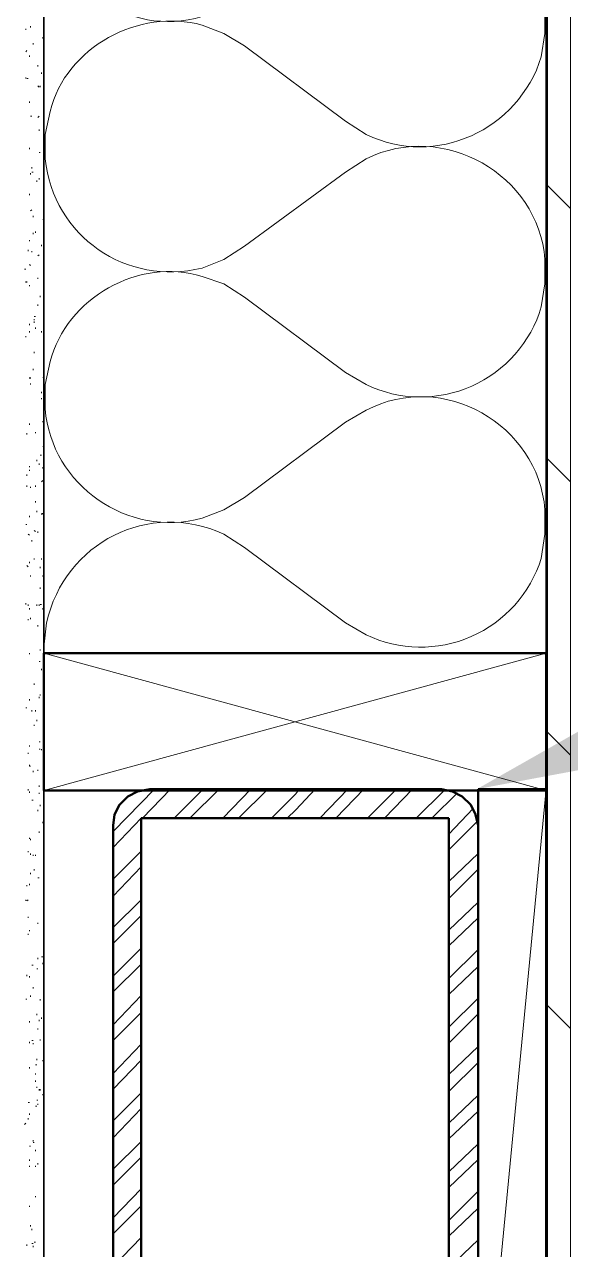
# Model space of a CAD drawing. Header units: inches. Extents: x 5 to 516, y -193 to 129.
# Drawn here: x 368.235 to 368.734, y -34.395 to -33.274 of the extents above; entities that cross this region are included whole.
import ezdxf

# ---------------------------------------------------------------- set-up
doc = ezdxf.new("R2010")
doc.units = ezdxf.units.IN
doc.header["$MEASUREMENT"] = 0
doc.layers.add('PDF5_Geometry', color=7, linetype='Continuous')
doc.layers.add('PDF5_Solid Fills', color=7, linetype='Continuous')

msp = doc.modelspace()

# ---------------------------------------------------------------- linework, layer by layer
at = {"layer": 'PDF5_Geometry', "lineweight": 35}
for points in [[(368.7121414, -25.9690092), (368.7121414, -35.2812319), (368.7532525, -35.2812319), (368.7532525, -25.9690092)], [(368.2532531, -35.3856766), (368.2532531, -32.0101208), (368.212142, -32.0101208)]]:
    msp.add_lwpolyline(points, dxfattribs=at)
at = {"layer": 'PDF5_Geometry', "lineweight": 15}
for points in [[(368.7132525, -35.2812319), (368.7132525, -25.9678976)], [(368.7343639, -35.2812319), (368.7343639, -25.9678976)], [(368.7076969, -33.3034535), (368.7110302, -33.2823424), (368.7110302, -33.2601201)], [(368.236586, -33.2790096), (368.236586, -33.2778985)], [(368.2410302, -33.2767875), (368.2410302, -33.2756764)], [(368.5476969, -33.3745646), (368.528808, -33.3623424), (368.4365857, -33.2934535), (368.4176969, -33.2823424), (368.3976968, -33.2745646)], [(368.2432523, -33.2923424), (368.2432523, -33.2912313)], [(368.252142, -33.285676), (368.252142, -33.2867871)], [(368.2532531, -33.2845649), (368.2532531, -33.2834538)], [(368.237697, -33.2978989), (368.2365859, -33.29901)], [(368.2399191, -33.3034542), (368.2399191, -33.3023431)], [(368.2476977, -33.3123427), (368.2476977, -33.3112316)], [(368.236586, -33.3223423), (368.236586, -33.3234534)], [(368.237697, -33.3234534), (368.2388081, -33.3234534)], [(368.2510298, -33.3178981), (368.2510298, -33.3190092)], [(368.2476977, -33.3301209), (368.2488089, -33.331232)], [(368.2499199, -33.331232), (368.2499199, -33.3301209)], [(368.2399191, -33.3456758), (368.2399191, -33.3445647)], [(368.7132525, -33.3378984), (368.7121414, -33.3367873)], [(368.2421413, -33.3578987), (368.2410302, -33.3578987)], [(368.2488077, -33.3578987), (368.2476966, -33.3590098)], [(368.2588079, -33.3534535), (368.2543635, -33.3745646), (368.2543635, -33.3967868)], [(368.2488077, -33.3712315), (368.2488077, -33.3701204)], [(368.2399191, -33.3867875), (368.2399191, -33.3878986)], [(368.2499199, -33.3912318), (368.2488088, -33.3912318)], [(368.5476969, -33.3967865), (368.528808, -33.4090087), (368.4365857, -33.4767865)], [(368.2410302, -33.4112321), (368.2410302, -33.410121)], [(368.2432523, -33.40901), (368.2421412, -33.40901)], [(368.2421413, -33.4056757), (368.2421413, -33.4045645)], [(368.2488077, -33.4156764), (368.2488077, -33.4145653)], [(368.2465855, -33.4167874), (368.2465855, -33.4178986)], [(368.7343639, -33.4423431), (368.7132527, -33.421232)], [(368.2399191, -33.4290092), (368.2399191, -33.4301203)], [(368.2421413, -33.4434542), (368.2410302, -33.4445653)], [(368.2432523, -33.4501206), (368.2432523, -33.4490094)], [(368.2532531, -33.4523427), (368.252142, -33.4523427)], [(368.2432523, -33.4656755), (368.2432523, -33.4645644)], [(368.2454745, -33.4645655), (368.2454745, -33.4634544)], [(368.2388081, -33.4812315), (368.2388081, -33.4801204)], [(368.2399191, -33.4712319), (368.2399191, -33.4723431)], [(368.2421413, -33.4823426), (368.2421413, -33.4812315)], [(368.2510298, -33.4767873), (368.2510298, -33.4756762)], [(368.2532531, -33.472343), (368.2532531, -33.4712319)], [(368.3976968, -33.4967868), (368.4176969, -33.489009), (368.4365857, -33.4767868)], [(368.2488077, -33.4845647), (368.2476966, -33.4856758)], [(368.2354749, -33.4978987), (368.236586, -33.4978987)], [(368.2399191, -33.4934533), (368.2410303, -33.4945644)], [(368.7121414, -33.5023429), (368.7121414, -33.4978985)], [(368.236586, -33.5090093), (368.236586, -33.5101204)], [(368.237697, -33.5090093), (368.237697, -33.5101204)], [(368.2399191, -33.5134536), (368.2399191, -33.5123425)], [(368.2476977, -33.5067872), (368.2476977, -33.5056761)], [(368.2532531, -33.5134536), (368.2532531, -33.5123425)], [(368.2499199, -33.5234532), (368.2499199, -33.5223421)], [(368.2476977, -33.5312318), (368.2476977, -33.5301207)], [(368.2399191, -33.5478989), (368.2399191, -33.54901)], [(368.2454745, -33.5412314), (368.2443634, -33.5412314)], [(368.2443634, -33.5434535), (368.2443634, -33.5445646)], [(368.2443634, -33.5467867), (368.2443634, -33.5456756)], [(368.236586, -33.5590095), (368.236586, -33.5601207)], [(368.2399191, -33.5556763), (368.2399191, -33.5545652)], [(368.2454745, -33.5523432), (368.2454745, -33.551232)], [(368.2510298, -33.5545653), (368.2510298, -33.5556764)], [(368.2532531, -33.5545653), (368.2532531, -33.5534542)], [(368.2443634, -33.5745645), (368.2443634, -33.5734534)], [(368.2588079, -33.5823421), (368.2543635, -33.6034532), (368.2543635, -33.6256754)], [(368.2432523, -33.5901205), (368.2432523, -33.5890094)], [(368.7132525, -33.5878984), (368.7121414, -33.5867873)], [(368.2399191, -33.597898), (368.2399191, -33.5967869)], [(368.2410302, -33.597898), (368.2410302, -33.5967869)], [(368.2410302, -33.6034544), (368.2410302, -33.6023433)], [(368.2532531, -33.5967869), (368.252142, -33.5967869)], [(368.2510298, -33.6112319), (368.2510298, -33.6101208)], [(368.2510298, -33.6167872), (368.2510298, -33.6156761)], [(368.5476969, -33.6267874), (368.528808, -33.6378985), (368.4365857, -33.7067874)], [(368.2399191, -33.6401208), (368.2399191, -33.6390096)], [(368.252142, -33.6378986), (368.252142, -33.6367875)], [(368.237697, -33.6490093), (368.237697, -33.6478982)], [(368.2454745, -33.6478982), (368.2454745, -33.6467871)], [(368.2532531, -33.6601199), (368.252142, -33.6601199)], [(368.2465855, -33.6734539), (368.2465855, -33.6723428)], [(368.2499199, -33.6678985), (368.251031, -33.6678985)], [(368.7343639, -33.6923431), (368.7132527, -33.671232)], [(368.2399191, -33.6790092), (368.2399191, -33.6778981)], [(368.2399191, -33.6823424), (368.2399191, -33.6812313)], [(368.2488077, -33.6767871), (368.2488077, -33.675676)], [(368.252142, -33.6801203), (368.252142, -33.6790091)], [(368.237697, -33.6867878), (368.237697, -33.6856767)], [(368.252142, -33.6912321), (368.2510309, -33.6923432)], [(368.237697, -33.6956763), (368.237697, -33.6967874)], [(368.2410302, -33.6978984), (368.2410302, -33.6967873)], [(368.2454745, -33.6967874), (368.2454745, -33.6956763)], [(368.2454745, -33.7112312), (368.2454745, -33.7101201)], [(368.3976968, -33.7256754), (368.4176969, -33.7178976), (368.4365857, -33.7067865)], [(368.2399191, -33.7234541), (368.2399191, -33.7245652)], [(368.2465855, -33.7190098), (368.2465855, -33.7201209)], [(368.2510309, -33.7223431), (368.252142, -33.721232), (368.2510309, -33.721232)], [(368.7121414, -33.7323426), (368.7121414, -33.7267871)], [(368.237697, -33.7312316), (368.2365859, -33.7312316)], [(368.2443634, -33.7367869), (368.2454745, -33.737898)], [(368.2476977, -33.739009), (368.2476977, -33.7378979)], [(368.2388081, -33.7401201), (368.2399192, -33.7412312)], [(368.2421413, -33.7456754), (368.2421413, -33.7467865)], [(368.2443634, -33.7634536), (368.2443634, -33.7623425)], [(368.2510298, -33.7634536), (368.2510298, -33.7623425)], [(368.237697, -33.7690089), (368.2388081, -33.77012)], [(368.2399191, -33.7656757), (368.2399191, -33.7667868)], [(368.2499199, -33.7712311), (368.2499199, -33.77012)], [(368.2410302, -33.7790097), (368.2410302, -33.7778985)], [(368.252142, -33.7790097), (368.252142, -33.7778985)], [(368.2499199, -33.7901203), (368.2499199, -33.7890092)], [(368.236586, -33.8045653), (368.236586, -33.8034542)], [(368.2388081, -33.8056764), (368.2388081, -33.8045653)], [(368.2465855, -33.8056764), (368.2465855, -33.8045653)], [(368.2488077, -33.8056764), (368.2488077, -33.8045653)], [(368.2510298, -33.8045653), (368.2499187, -33.8045653)], [(368.2388081, -33.8190092), (368.2388081, -33.817898)], [(368.2399191, -33.8078985), (368.2399191, -33.8090096)], [(368.2410302, -33.8178981), (368.2410302, -33.816787)], [(368.252142, -33.8090096), (368.252142, -33.8078985)], [(368.2476977, -33.8245645), (368.2476977, -33.8234534)], [(368.2554746, -33.8212318), (368.2532524, -33.8434541)], [(368.7132525, -33.8378984), (368.7121414, -33.8367873)], [(368.2399191, -33.8501201), (368.2399191, -33.849009)], [(368.2499199, -33.8467869), (368.2499199, -33.8456758)], [(368.7121414, -33.8490091), (368.2532525, -33.9745646)], [(368.7121414, -33.9745652), (368.2532525, -33.8490096)], [(368.2488077, -33.8567865), (368.2499188, -33.8567865)], [(368.2510298, -33.8645651), (368.2510298, -33.863454)], [(368.2443634, -33.8778979), (368.2443634, -33.8767868)], [(368.2399191, -33.8923429), (368.2399191, -33.8912318)], [(368.2488077, -33.8901208), (368.2488077, -33.8890097)], [(368.2499199, -33.8878986), (368.2499199, -33.8867875)], [(368.237697, -33.8990093), (368.2365859, -33.8990093)], [(368.2421413, -33.9012314), (368.2421413, -33.9023425)], [(368.2454745, -33.9023425), (368.2454745, -33.9012314)], [(368.2443634, -33.9156764), (368.2443634, -33.9145653)], [(368.2465855, -33.9112322), (368.2465855, -33.910121)], [(368.2499199, -33.9301203), (368.2488088, -33.9301203)], [(368.7343639, -33.9423431), (368.7132527, -33.921232)], [(368.2388081, -33.9412321), (368.2388081, -33.940121)], [(368.2399191, -33.9345645), (368.2399191, -33.9334534)], [(368.2488077, -33.9367878), (368.2499188, -33.9367878)], [(368.2510298, -33.9378977), (368.2510298, -33.9367866)], [(368.2399191, -33.9512317), (368.2399191, -33.9523428)], [(368.2410302, -33.9523427), (368.2399191, -33.9523427)], [(368.2432523, -33.9578981), (368.2432523, -33.9567869)], [(368.2476977, -33.956787), (368.2476977, -33.9556759)], [(368.2388081, -33.9745652), (368.2388081, -33.9734541)], [(368.2488077, -33.971232), (368.2488077, -33.9701209)], [(368.3165861, -34.0123426), (368.3543639, -33.9734537)], [(368.3432528, -34.0001208), (368.3688084, -33.9734542)], [(368.3721417, -34.0001208), (368.3988083, -33.9734542)], [(368.3865866, -34.0001208), (368.4132533, -33.9734542)], [(368.4165866, -34.0001208), (368.4421421, -33.9734542)], [(368.4310304, -34.0001208), (368.4576971, -33.9734542)], [(368.4832528, -33.9778984), (368.4865861, -33.9734539)], [(368.4832528, -33.9923434), (368.5010306, -33.9734545)], [(368.5054752, -34.0001208), (368.5310308, -33.9734542)], [(368.5199191, -34.0001208), (368.5454746, -33.9734542)], [(368.5488079, -34.0001208), (368.5754746, -33.9734542)], [(368.564364, -34.0001208), (368.5899195, -33.9734542)], [(368.5932528, -34.0001208), (368.6188084, -33.9745653)], [(368.7121414, -33.9734541), (368.6499192, -34.6201208)], [(368.2399191, -33.9767873), (368.2399191, -33.9756762)], [(368.2421413, -33.9834537), (368.2432524, -33.9834537)], [(368.2488077, -33.9778984), (368.2488077, -33.9767873)], [(368.4610303, -34.0001208), (368.4832525, -33.9778986)], [(368.6076967, -34.0001208), (368.63103, -33.9767875)], [(368.2476977, -33.9934533), (368.2476977, -33.9923422)], [(368.2476977, -33.9923434), (368.2476977, -33.9934545)], [(368.2499199, -33.989009), (368.2499199, -33.9878979)], [(368.4754753, -34.0001208), (368.4832531, -33.9923431)], [(368.6232527, -34.0145647), (368.645475, -33.9912314)], [(368.252142, -34.0045651), (368.252142, -34.003454)], [(368.3165861, -34.0267875), (368.3421417, -34.0001209)], [(368.6232527, -34.0290097), (368.6488083, -34.0034541)], [(368.2399191, -34.019009), (368.2399191, -34.0178978)], [(368.2410302, -34.019009), (368.2410302, -34.0201201)], [(368.2488077, -34.0134536), (368.2488077, -34.0123425)], [(368.2388081, -34.0312318), (368.2388081, -34.0301207)], [(368.3165861, -34.0556764), (368.3421417, -34.0301208)], [(368.2410302, -34.0334539), (368.2410302, -34.0323428)], [(368.2432523, -34.034565), (368.2432523, -34.0334539)], [(368.2454745, -34.034565), (368.2454745, -34.0334539)], [(368.6232527, -34.0578985), (368.6499194, -34.032343)], [(368.2410302, -34.051231), (368.2410302, -34.0501199)], [(368.2443634, -34.0478989), (368.2443634, -34.0467878)], [(368.2532531, -34.051231), (368.2532531, -34.0523421)], [(368.3165861, -34.0712313), (368.3421417, -34.0445646)], [(368.6232527, -34.0734534), (368.6499194, -34.0467868)], [(368.237697, -34.0612317), (368.237697, -34.0623428)], [(368.2399191, -34.0601207), (368.2399191, -34.0612318)], [(368.2488077, -34.0545653), (368.2476966, -34.0545653)], [(368.236586, -34.0756767), (368.236586, -34.0745656)], [(368.2388081, -34.0745645), (368.237697, -34.0756756)], [(368.2532531, -34.0701202), (368.2532531, -34.0712314)], [(368.3165861, -34.1001202), (368.3421417, -34.0745646)], [(368.6232527, -34.1023423), (368.6499194, -34.0767867)], [(368.7132525, -34.0878984), (368.7121414, -34.0867873)], [(368.2388081, -34.0912316), (368.2388081, -34.0901205)], [(368.2476977, -34.096787), (368.2476977, -34.0956758)], [(368.3165861, -34.1145651), (368.3421417, -34.0890096)], [(368.6232527, -34.1167873), (368.6499194, -34.0912317)], [(368.2388081, -34.1067866), (368.2388081, -34.1056754)], [(368.2399191, -34.1023423), (368.2399191, -34.1034534)], [(368.3165861, -34.1445651), (368.3421417, -34.1190095)], [(368.6232527, -34.1467872), (368.6499194, -34.1201205)], [(368.2476977, -34.129009), (368.2476977, -34.1278979)], [(368.2510298, -34.1267869), (368.2521409, -34.1267869)], [(368.2432523, -34.1345643), (368.2421412, -34.1345643)], [(368.2476977, -34.1378987), (368.2465866, -34.1378987)], [(368.252142, -34.1334544), (368.252142, -34.1323433)], [(368.3165861, -34.15901), (368.3421417, -34.1334545)], [(368.6232527, -34.1612322), (368.6499194, -34.1356766)], [(368.237697, -34.1445651), (368.237697, -34.1434539)], [(368.2399191, -34.1445651), (368.2399191, -34.1456762)], [(368.236586, -34.1656764), (368.2376971, -34.1656764)], [(368.2410302, -34.1634543), (368.2410302, -34.1623432)], [(368.2432523, -34.1545647), (368.2432523, -34.1556758)], [(368.2499199, -34.1667875), (368.2499199, -34.1656764)], [(368.3165861, -34.18901), (368.3421417, -34.1623433)], [(368.6232527, -34.1912321), (368.6499194, -34.1645654)], [(368.7343639, -34.1923432), (368.7132527, -34.171232)], [(368.2399191, -34.1867878), (368.2399191, -34.1856767)], [(368.2465855, -34.1801203), (368.2465855, -34.1790092)], [(368.2488077, -34.1845646), (368.2488077, -34.1856757)], [(368.2510298, -34.1823424), (368.2510298, -34.1834535)], [(368.3165861, -34.2034538), (368.3421417, -34.1778983)], [(368.6232527, -34.2056759), (368.6499194, -34.1790093)], [(368.2476977, -34.1934542), (368.2476977, -34.1923431)], [(368.2532531, -34.1923432), (368.2532531, -34.1934543)], [(368.2399191, -34.2056759), (368.2399191, -34.2045648)], [(368.2421413, -34.2034538), (368.2432524, -34.2034538)], [(368.2432523, -34.206787), (368.2432523, -34.2056759)], [(368.2499199, -34.2023428), (368.2499199, -34.2034539)], [(368.3165861, -34.2334537), (368.3421417, -34.2067871)], [(368.6232527, -34.2345648), (368.6499194, -34.2090092)], [(368.2465855, -34.221232), (368.2465855, -34.2201209)], [(368.252142, -34.2223431), (368.252142, -34.221232)], [(368.3165861, -34.2478987), (368.3421417, -34.221232)], [(368.2399191, -34.2290095), (368.2399191, -34.2278984)], [(368.2454745, -34.2256763), (368.2465856, -34.2256763)], [(368.6232527, -34.2501208), (368.6499194, -34.2234542)], [(368.2454745, -34.2345648), (368.2454745, -34.2334537)], [(368.2454745, -34.2412312), (368.2454745, -34.2401201)], [(368.2465855, -34.2467877), (368.2465855, -34.2456765)], [(368.2488077, -34.2478987), (368.2488077, -34.2490098)], [(368.2499199, -34.2478987), (368.2499199, -34.2490098)], [(368.252142, -34.253454), (368.252142, -34.2523429)], [(368.3165861, -34.2767876), (368.3421417, -34.251232)], [(368.6232527, -34.2790097), (368.6499194, -34.2534541)], [(368.2388081, -34.2601204), (368.2399192, -34.2601204)], [(368.2465855, -34.2634536), (368.2454744, -34.2634536)], [(368.2465855, -34.2578983), (368.2476967, -34.2578983)], [(368.2476977, -34.2612315), (368.2476977, -34.2623426)], [(368.2532531, -34.2578983), (368.2532531, -34.2567872)], [(368.3165861, -34.2923425), (368.3421417, -34.2656758)], [(368.2388081, -34.2756765), (368.2388081, -34.2745654)], [(368.2399191, -34.2712311), (368.2399191, -34.27012)], [(368.6232527, -34.2934536), (368.6499194, -34.267898)], [(368.236586, -34.2790097), (368.2354748, -34.2801208)], [(368.2532531, -34.2878982), (368.2532531, -34.2867871)], [(368.2399191, -34.3001211), (368.2410303, -34.3001211)], [(368.2432523, -34.2956757), (368.2432523, -34.2945646)], [(368.2443634, -34.2967868), (368.2432523, -34.2967868)], [(368.3165861, -34.3212313), (368.3421417, -34.2956758)], [(368.6232527, -34.3234535), (368.6499194, -34.2978979)], [(368.2454745, -34.3045653), (368.2454745, -34.3034542)], [(368.3165861, -34.3356763), (368.3421417, -34.3101208)], [(368.2399191, -34.3134539), (368.2399191, -34.3123428)], [(368.2399191, -34.3190092), (368.2399191, -34.3178981)], [(368.2454745, -34.3178981), (368.2454745, -34.3190092)], [(368.2476977, -34.3167871), (368.2476977, -34.315676)], [(368.2532531, -34.3201203), (368.2532531, -34.3190092)], [(368.6232527, -34.3378985), (368.6499194, -34.3123429)], [(368.3165861, -34.3656762), (368.3421417, -34.3390096)], [(368.6232527, -34.3678984), (368.6499194, -34.3412317)], [(368.7132525, -34.3378985), (368.7121414, -34.3367873)], [(368.2399191, -34.3556766), (368.2399191, -34.3545655)], [(368.2454745, -34.346787), (368.2454745, -34.3456759)], [(368.3165861, -34.3801201), (368.3421417, -34.3545645)], [(368.6232527, -34.3823422), (368.6499194, -34.3567867)], [(368.2410302, -34.3734537), (368.2410302, -34.3723426)], [(368.2421413, -34.3756758), (368.2421413, -34.3767869)], [(368.2421413, -34.3890097), (368.2432524, -34.3890097)], [(368.2454745, -34.3878987), (368.2443634, -34.3878987)], [(368.3165861, -34.41012), (368.3421417, -34.3834533)], [(368.6232527, -34.4112322), (368.6499194, -34.3856766)], [(368.237697, -34.3912319), (368.237697, -34.3901208)], [(368.2432523, -34.3923429), (368.2432523, -34.3912318)]]:
    msp.add_lwpolyline(points, dxfattribs=at)
for points in [[(368.7110302, -33.4890087), (368.7110302, -33.511231), (368.7076969, -33.5323421, -0.461301612), (368.5476969, -33.6034532), (368.528808, -33.5923421), (368.4365857, -33.5234532), (368.4176969, -33.511231), (368.3976968, -33.5045643)], [(368.7110302, -33.7178985), (368.7110302, -33.7401207), (368.7076969, -33.7623429, -0.456888396), (368.5476969, -33.8323429), (368.528808, -33.8212318), (368.4365857, -33.7523429), (368.4176969, -33.7401207)]]:
    msp.add_lwpolyline(points, format="xyb", dxfattribs=at)
at = {"layer": 'PDF5_Geometry', "lineweight": 50}
for points in [[(368.2532525, -33.9745646), (368.2532525, -33.8490091), (368.7121414, -33.8490091), (368.7121414, -33.9745646)], [(368.6499195, -33.9734538), (368.6499195, -34.6201205), (368.7121417, -34.6201205), (368.7121417, -33.9734538)]]:
    msp.add_lwpolyline(points, close=True, dxfattribs=at)
for points in [[(368.3165859, -34.0067875), (368.317697, -33.9967874), (368.3221414, -33.9878986), (368.3299192, -33.9801208), (368.3388081, -33.9756763), (368.3499192, -33.9734541), (368.6165859, -33.9734541)], [(368.6165861, -33.9734539), (368.6265861, -33.9756761), (368.635475, -33.9801206), (368.6432528, -33.9878983), (368.6476972, -33.9967872), (368.6499195, -34.0067872), (368.6499195, -35.2478984)], [(368.3499194, -35.2812321), (368.3388083, -35.280121), (368.3299194, -35.2745655), (368.3221416, -35.2678988), (368.3176972, -35.2578988), (368.3165861, -35.2478988), (368.3165861, -34.0067876)], [(368.3421417, -35.2556763), (368.3421417, -34.0001205)], [(368.3421417, -34.0001208), (368.6232529, -34.0001208)], [(368.6232527, -34.0001208), (368.6232527, -35.2556765)]]:
    msp.add_lwpolyline(points, dxfattribs=at)
at = {"layer": 'PDF5_Geometry', "lineweight": 15}
for points in [[(368.2543635, -33.1678982), (368.2616968, -33.2371204), (368.3298265, -33.2870093), (368.3976968, -33.2667871)], [(368.3976968, -33.2745646), (368.339882, -33.2588238), (368.2735302, -33.2945275), (368.2588079, -33.3534535)], [(368.5476969, -33.3745646), (368.611345, -33.4056201), (368.6869191, -33.3704535), (368.7076969, -33.3034535)], [(368.7110302, -33.4890087), (368.7049747, -33.4111384), (368.6184376, -33.3618606), (368.5476969, -33.3967865)], [(368.2543635, -33.3967868), (368.261882, -33.468009), (368.3285117, -33.5136387), (368.3976968, -33.4967868)], [(368.3976968, -33.5045643), (368.3404005, -33.4859717), (368.2737339, -33.524731), (368.2588079, -33.5823421)], [(368.7110302, -33.7178985), (368.704808, -33.639917), (368.6181598, -33.5900281), (368.5476969, -33.6267874)], [(368.2543635, -33.6256754), (368.2600672, -33.6955828), (368.3302709, -33.7441754), (368.3976968, -33.7256754)], [(368.4176969, -33.7401207), (368.3488265, -33.7087318), (368.2726228, -33.7477133), (368.2554746, -33.8212318)]]:
    msp.add_open_spline(points, degree=3, dxfattribs=at)
at = {"layer": 'PDF5_Solid Fills', "lineweight": 50, "transparency": 33554559}
msp.add_solid([(368.8154751, -33.9423431), (368.6488084, -33.9734543), (368.7954751, -33.8901209)], dxfattribs=at)

doc.saveas('drawing.dxf')
